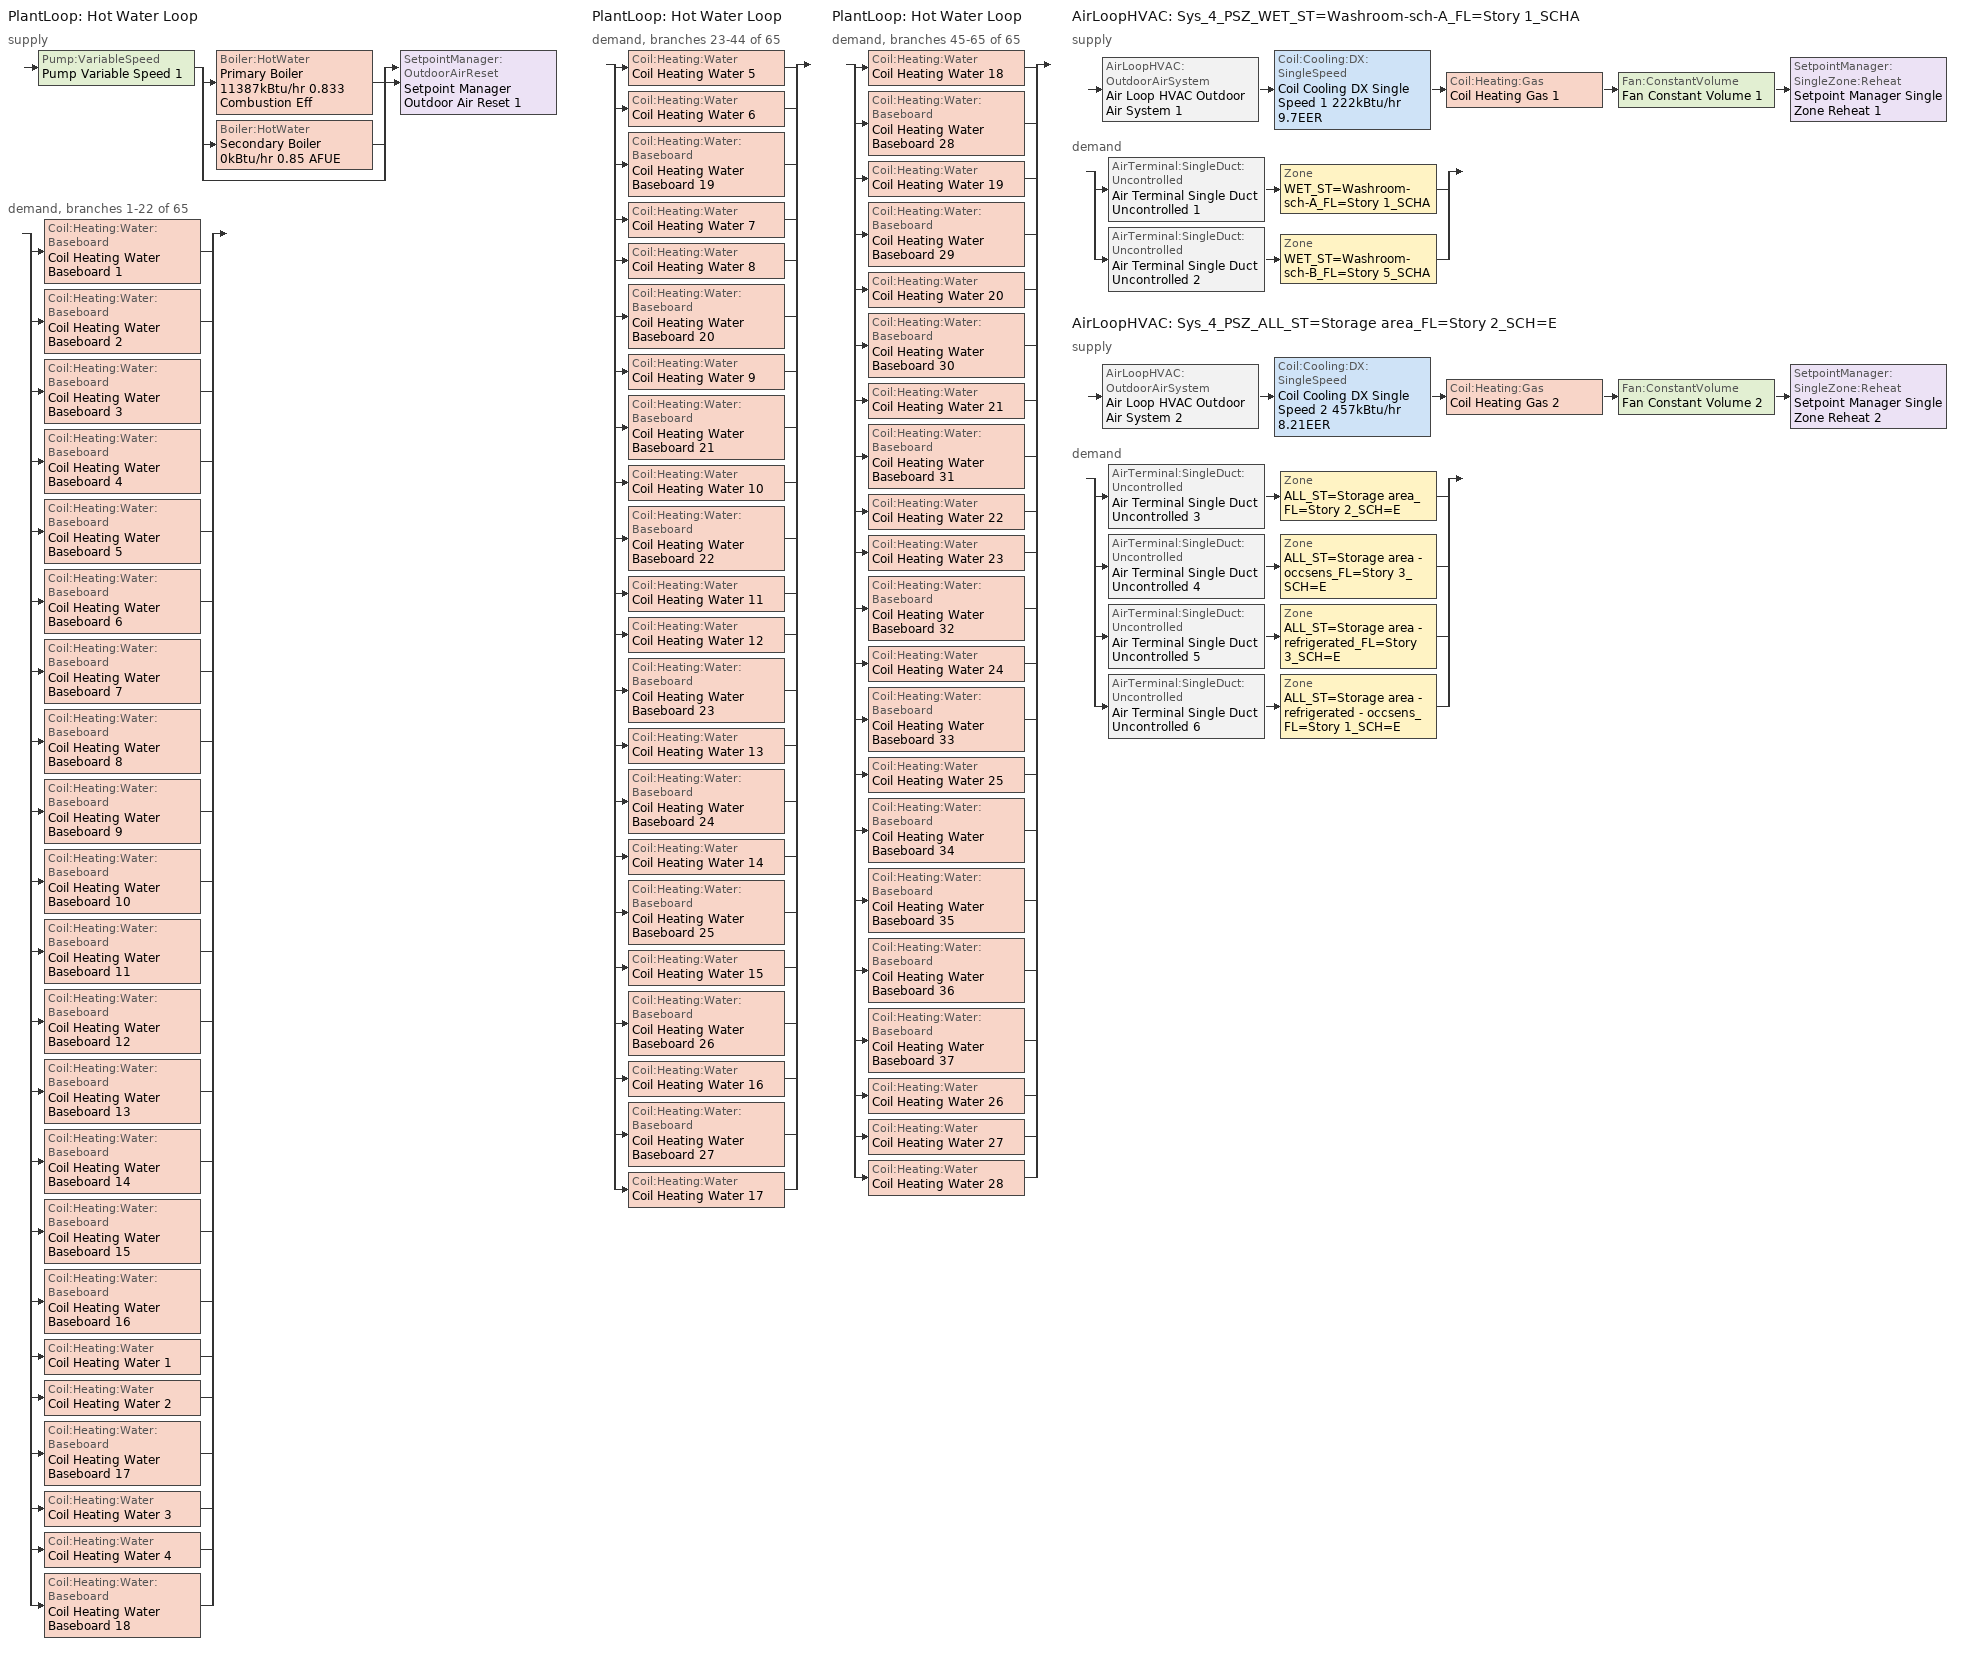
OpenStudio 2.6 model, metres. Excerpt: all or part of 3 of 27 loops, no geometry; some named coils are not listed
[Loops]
PlantLoop 'Hot Water Loop'
 supply: Pump:VariableSpeed 'Pump Variable Speed 1' > split
  | Boiler:HotWater 'Primary Boiler 11387kBtu/hr 0.833 Combustion Eff'
  | Boiler:HotWater 'Secondary Boiler 0kBtu/hr 0.85 AFUE'
  | bypass
  join > SetpointManager:OutdoorAirReset 'Setpoint Manager Outdoor Air Reset 1'
 demand, branches 1-22 of 65: split
  | Coil:Heating:Water:Baseboard 'Coil Heating Water Baseboard 1'
  | Coil:Heating:Water:Baseboard 'Coil Heating Water Baseboard 2'
  | Coil:Heating:Water:Baseboard 'Coil Heating Water Baseboard 3'
  | Coil:Heating:Water:Baseboard 'Coil Heating Water Baseboard 4'
  | Coil:Heating:Water:Baseboard 'Coil Heating Water Baseboard 5'
  | Coil:Heating:Water:Baseboard 'Coil Heating Water Baseboard 6'
  | Coil:Heating:Water:Baseboard 'Coil Heating Water Baseboard 7'
  | Coil:Heating:Water:Baseboard 'Coil Heating Water Baseboard 8'
  | Coil:Heating:Water:Baseboard 'Coil Heating Water Baseboard 9'
  | Coil:Heating:Water:Baseboard 'Coil Heating Water Baseboard 10'
  | Coil:Heating:Water:Baseboard 'Coil Heating Water Baseboard 11'
  | Coil:Heating:Water:Baseboard 'Coil Heating Water Baseboard 12'
  | Coil:Heating:Water:Baseboard 'Coil Heating Water Baseboard 13'
  | Coil:Heating:Water:Baseboard 'Coil Heating Water Baseboard 14'
  | Coil:Heating:Water:Baseboard 'Coil Heating Water Baseboard 15'
  | Coil:Heating:Water:Baseboard 'Coil Heating Water Baseboard 16'
  | Coil:Heating:Water 'Coil Heating Water 1'
  | Coil:Heating:Water 'Coil Heating Water 2'
  | Coil:Heating:Water:Baseboard 'Coil Heating Water Baseboard 17'
  | Coil:Heating:Water 'Coil Heating Water 3'
  | Coil:Heating:Water 'Coil Heating Water 4'
  | Coil:Heating:Water:Baseboard 'Coil Heating Water Baseboard 18'
PlantLoop 'Hot Water Loop'
 demand, branches 23-44 of 65: split
  | Coil:Heating:Water 'Coil Heating Water 5'
  | Coil:Heating:Water 'Coil Heating Water 6'
  | Coil:Heating:Water:Baseboard 'Coil Heating Water Baseboard 19'
  | Coil:Heating:Water 'Coil Heating Water 7'
  | Coil:Heating:Water 'Coil Heating Water 8'
  | Coil:Heating:Water:Baseboard 'Coil Heating Water Baseboard 20'
  | Coil:Heating:Water 'Coil Heating Water 9'
  | Coil:Heating:Water:Baseboard 'Coil Heating Water Baseboard 21'
  | Coil:Heating:Water 'Coil Heating Water 10'
  | Coil:Heating:Water:Baseboard 'Coil Heating Water Baseboard 22'
  | Coil:Heating:Water 'Coil Heating Water 11'
  | Coil:Heating:Water 'Coil Heating Water 12'
  | Coil:Heating:Water:Baseboard 'Coil Heating Water Baseboard 23'
  | Coil:Heating:Water 'Coil Heating Water 13'
  | Coil:Heating:Water:Baseboard 'Coil Heating Water Baseboard 24'
  | Coil:Heating:Water 'Coil Heating Water 14'
  | Coil:Heating:Water:Baseboard 'Coil Heating Water Baseboard 25'
  | Coil:Heating:Water 'Coil Heating Water 15'
  | Coil:Heating:Water:Baseboard 'Coil Heating Water Baseboard 26'
  | Coil:Heating:Water 'Coil Heating Water 16'
  | Coil:Heating:Water:Baseboard 'Coil Heating Water Baseboard 27'
  | Coil:Heating:Water 'Coil Heating Water 17'
PlantLoop 'Hot Water Loop'
 demand, branches 45-65 of 65: split
  | Coil:Heating:Water 'Coil Heating Water 18'
  | Coil:Heating:Water:Baseboard 'Coil Heating Water Baseboard 28'
  | Coil:Heating:Water 'Coil Heating Water 19'
  | Coil:Heating:Water:Baseboard 'Coil Heating Water Baseboard 29'
  | Coil:Heating:Water 'Coil Heating Water 20'
  | Coil:Heating:Water:Baseboard 'Coil Heating Water Baseboard 30'
  | Coil:Heating:Water 'Coil Heating Water 21'
  | Coil:Heating:Water:Baseboard 'Coil Heating Water Baseboard 31'
  | Coil:Heating:Water 'Coil Heating Water 22'
  | Coil:Heating:Water 'Coil Heating Water 23'
  | Coil:Heating:Water:Baseboard 'Coil Heating Water Baseboard 32'
  | Coil:Heating:Water 'Coil Heating Water 24'
  | Coil:Heating:Water:Baseboard 'Coil Heating Water Baseboard 33'
  | Coil:Heating:Water 'Coil Heating Water 25'
  | Coil:Heating:Water:Baseboard 'Coil Heating Water Baseboard 34'
  | Coil:Heating:Water:Baseboard 'Coil Heating Water Baseboard 35'
  | Coil:Heating:Water:Baseboard 'Coil Heating Water Baseboard 36'
  | Coil:Heating:Water:Baseboard 'Coil Heating Water Baseboard 37'
  | Coil:Heating:Water 'Coil Heating Water 26'
  | Coil:Heating:Water 'Coil Heating Water 27'
  | Coil:Heating:Water 'Coil Heating Water 28'
AirLoopHVAC 'Sys_4_PSZ_WET_ST=Washroom-sch-A_FL=Story 1_SCHA'
 supply: AirLoopHVAC:OutdoorAirSystem 'Air Loop HVAC Outdoor Air System 1' > Coil:Cooling:DX:SingleSpeed 'Coil Cooling DX Single Speed 1 222kBtu/hr 9.7EER' > Coil:Heating:Gas 'Coil Heating Gas 1' > Fan:ConstantVolume 'Fan Constant Volume 1' > SetpointManager:SingleZone:Reheat 'Setpoint Manager Single Zone Reheat 1'
 demand: split
  | AirTerminal:SingleDuct:Uncontrolled 'Air Terminal Single Duct Uncontrolled 1' > Zone 'WET_ST=Washroom-sch-A_FL=Story 1_SCHA'
  | AirTerminal:SingleDuct:Uncontrolled 'Air Terminal Single Duct Uncontrolled 2' > Zone 'WET_ST=Washroom-sch-B_FL=Story 5_SCHA'
AirLoopHVAC 'Sys_4_PSZ_ALL_ST=Storage area_FL=Story 2_SCH=E'
 supply: AirLoopHVAC:OutdoorAirSystem 'Air Loop HVAC Outdoor Air System 2' > Coil:Cooling:DX:SingleSpeed 'Coil Cooling DX Single Speed 2 457kBtu/hr 8.21EER' > Coil:Heating:Gas 'Coil Heating Gas 2' > Fan:ConstantVolume 'Fan Constant Volume 2' > SetpointManager:SingleZone:Reheat 'Setpoint Manager Single Zone Reheat 2'
 demand: split
  | AirTerminal:SingleDuct:Uncontrolled 'Air Terminal Single Duct Uncontrolled 3' > Zone 'ALL_ST=Storage area_FL=Story 2_SCH=E'
  | AirTerminal:SingleDuct:Uncontrolled 'Air Terminal Single Duct Uncontrolled 4' > Zone 'ALL_ST=Storage area - occsens_FL=Story 3_SCH=E'
  | AirTerminal:SingleDuct:Uncontrolled 'Air Terminal Single Duct Uncontrolled 5' > Zone 'ALL_ST=Storage area - refrigerated_FL=Story 3_SCH=E'
  | AirTerminal:SingleDuct:Uncontrolled 'Air Terminal Single Duct Uncontrolled 6' > Zone 'ALL_ST=Storage area - refrigerated - occsens_FL=Story 1_SCH=E'
[Sizing:Zone] Zone Cooling Design Supply Air Temperature Input Method=SupplyAirTemperature; Zone Cooling Design Supply Air Temperature {C}=13; Zone Cooling Design Supply Air Temperature Difference {deltaC}=11.11; Zone Heating Design Supply Air Temperature Input Method=SupplyAirTemperature; Zone Heating Design Supply Air Temperature {C}=43; Zone Heating Design Supply Air Temperature Difference {deltaC}=11.11; Zone Cooling Design Supply Air Humidity Ratio {kg-H2O/kg-air}=0.0085; Zone Heating Design Supply Air Humidity Ratio {kg-H2O/kg-air}=0.008; Zone Heating Sizing Factor=1.3; Zone Cooling Sizing Factor=1.1; Cooling Design Air Flow Method=DesignDay; Heating Design Air Flow Method=DesignDay; Account for Dedicated Outdoor Air System=No; Dedicated Outdoor Air System Control Strategy=NeutralSupplyAir; Dedicated Outdoor Air Low Setpoint Temperature for Design {C}=autosize; Dedicated Outdoor Air High Setpoint Temperature for Design {C}=autosize
WET_ST=Washroom-sch-A_FL=Story 1_SCHA; WET_ST=Washroom-sch-B_FL=Story 5_SCHA; ALL_ST=Storage area_FL=Story 2_SCH=E; ALL_ST=Storage area - occsens_FL=Story 3_SCH=E; ALL_ST=Storage area - refrigerated_FL=Story 3_SCH=E; ALL_ST=Storage area - refrigerated - occsens_FL=Story 1_SCH=E
[Zone equipment]
WET_ST=Washroom-sch-A_FL=Story 1_SCHA: Air Terminal Single Duct Uncontrolled 1, Zone HVAC Baseboard Convective Water 1
WET_ST=Washroom-sch-B_FL=Story 5_SCHA: Air Terminal Single Duct Uncontrolled 2, Zone HVAC Baseboard Convective Water 2
ALL_ST=Storage area_FL=Story 2_SCH=E: Air Terminal Single Duct Uncontrolled 3, Zone HVAC Baseboard Convective Water 3
ALL_ST=Storage area - occsens_FL=Story 3_SCH=E: Air Terminal Single Duct Uncontrolled 4, Zone HVAC Baseboard Convective Water 4
ALL_ST=Storage area - refrigerated_FL=Story 3_SCH=E: Air Terminal Single Duct Uncontrolled 5, Zone HVAC Baseboard Convective Water 5
ALL_ST=Storage area - refrigerated - occsens_FL=Story 1_SCH=E: Air Terminal Single Duct Uncontrolled 6, Zone HVAC Baseboard Convective Water 6
[PlantLoop]
Hot Water Loop: Fluid Type=Water; Glycol Concentration=0; Plant Loop Volume {m3}=Autocalculate; Load Distribution Scheme=Optimal
[Sizing:Plant]
Hot Water Loop: Loop Type=Heating; Design Loop Exit Temperature {C}=82; Loop Design Temperature Difference {deltaC}=16; Sizing Option=NonCoincident; Zone Timesteps in Averaging Window=1; Coincident Sizing Factor Mode=None
[Pump:VariableSpeed]
Pump Variable Speed 1: Motor Efficiency=0.93; Pump Control Type=Intermittent; Skin Loss Radiative Fraction=0.5; Design Power Sizing Method=PowerPerFlowPerPressure; Design Electric Power per Unit Flow Rate {W/(m3/s)}=348701.1; Design Shaft Power per Unit Flow Rate per Unit Head {W-s/m3-Pa}=1.28205; Design Minimum Flow Rate Fraction=0
[Boiler:HotWater] Fuel Type=NaturalGas; Normalized Boiler Efficiency Curve=BOILER-EFFFPLR-NECB2011; Water Outlet Upper Temperature Limit {C}=99; Parasitic Electric Load {W}=0; Sizing Factor=1
Name | Nominal Capacity {W} | Nominal Thermal Efficiency | Minimum Part Load Ratio | Boiler Flow Mode
Primary Boiler 11387kBtu/hr 0.833 Combustion Eff | 3.33725e+06 | 0.826 | 0.25 | LeavingSetpointModulated
Secondary Boiler 0kBtu/hr 0.85 AFUE | 0.001 | 0.85 |  | ConstantFlow
[SetpointManager:OutdoorAirReset]
Setpoint Manager Outdoor Air Reset 1: Control Variable=Temperature; Setpoint at Outdoor Low Temperature {C}=82; Outdoor Low Temperature {C}=-16; Setpoint at Outdoor High Temperature {C}=60; Outdoor High Temperature {C}=0
[AirLoopHVAC] Design Supply Air Flow Rate {m3/s}=AutoSize
Name | Availability Schedule
Sys_4_PSZ_WET_ST=Washroom-sch-A_FL=Story 1_SCHA | Sys_4_PSZ_WET_ST=Washroom-sch-A_FL=Story 1_SCHA Occ Sch
Sys_4_PSZ_ALL_ST=Storage area_FL=Story 2_SCH=E | Sys_4_PSZ_ALL_ST=Storage area_FL=Story 2_SCH=E Occ Sch
[Sizing:System] Type of Load to Size On=Sensible; Design Outdoor Air Flow Rate {m3/s}=Autosize; Minimum System Air Flow Ratio=1; Preheat Design Temperature {C}=7; Preheat Design Humidity Ratio {kg-H2O/kg-Air}=0.008; Precool Design Temperature {C}=13; Precool Design Humidity Ratio {kg-H2O/kg-Air}=0.008; Central Cooling Design Supply Air Temperature {C}=13; Central Heating Design Supply Air Temperature {C}=43; Sizing Option=NonCoincident; 100% Outdoor Air in Cooling=No; 100% Outdoor Air in Heating=No; Central Cooling Design Supply Air Humidity Ratio {kg-H2O/kg-Air}=0.0085; Central Heating Design Supply Air Humidity Ratio {kg-H2O/kg-Air}=0.008; Cooling Design Air Flow Method=DesignDay; Cooling Design Air Flow Rate {m3/s}=0; Heating Design Air Flow Method=DesignDay; Heating Design Air Flow Rate {m3/s}=0; System Outdoor Air Method=ZoneSum; Zone Maximum Outdoor Air Fraction=1; Cooling Supply Air Flow Rate Per Floor Area {m3/s-m2}=0.00996765; Cooling Fraction of Autosized Cooling Supply Air Flow Rate=1; Cooling Supply Air Flow Rate Per Unit Cooling Capacity {m3/s-W}=3.94755e-05; Heating Supply Air Flow Rate Per Floor Area {m3/s-m2}=0.00996765; Heating Fraction of Autosized Heating Supply Air Flow Rate=1; Heating Fraction of Autosized Cooling Supply Air Flow Rate=1; Heating Supply Air Flow Rate Per Unit Heating Capacity {m3/s-W}=3.15882e-05; Cooling Design Capacity Method=CoolingDesignCapacity; Cooling Design Capacity {W}=autosize; Cooling Design Capacity Per Floor Area {W/m2}=234.7; Fraction of Autosized Cooling Design Capacity=1; Heating Design Capacity Method=HeatingDesignCapacity; Heating Design Capacity {W}=autosize; Heating Design Capacity Per Floor Area {W/m2}=157; Fraction of Autosized Heating Design Capacity=1; Central Cooling Capacity Control Method=OnOff
Sys_4_PSZ_WET_ST=Washroom-sch-A_FL=Story 1_SCHA; Sys_4_PSZ_ALL_ST=Storage area_FL=Story 2_SCH=E
[Fan:ConstantVolume] Availability Schedule=Always On Discrete; Fan Efficiency=0.39975; Pressure Rise {Pa}=640; Maximum Flow Rate {m3/s}=AutoSize; Motor Efficiency=0.615
Fan Constant Volume 1; Fan Constant Volume 2; Fan Constant Volume 9; Fan Constant Volume 11; Fan Constant Volume 13
[Coil:Heating:Gas] Availability Schedule=Always On Discrete; Gas Burner Efficiency=0.81; Nominal Capacity {W}=AutoSize; Parasitic Electric Load {W}=0; Part Load Fraction Correlation Curve=FURNACE-EFFPLR-NECB2011; Parasitic Gas Load {W}=0
Coil Heating Gas 1; Coil Heating Gas 2
[Coil:Cooling:DX:SingleSpeed] Availability Schedule=Always On Discrete; Rated Total Cooling Capacity {W}=autosize; Rated Sensible Heat Ratio=autosize; Rated Air Flow Rate {m3/s}=autosize; Rated Evaporator Fan Power Per Volume Flow Rate {W/(m3/s)}=773.3; Total Cooling Capacity Function of Temperature Curve=DXCOOL-NECB2011-REF-CAPFT; Total Cooling Capacity Function of Flow Fraction Curve=DXCOOL-NECB2011-REF-CAPFFLOW; Energy Input Ratio Function of Temperature Curve=DXCOOL-NECB2011-REF-COOLEIRFT; Energy Input Ratio Function of Flow Fraction Curve=DXCOOL-NECB2011-REF-COOLEIRFFLOW; Part Load Fraction Correlation Curve=DXCOOL-NECB2011-REF-COOLPLFFPLR; Condenser Type=AirCooled; Evaporative Condenser Effectiveness=0; Evaporative Condenser Air Flow Rate {m3/s}=Autosize; Evaporative Condenser Pump Rated Power Consumption {W}=Autosize; Crankcase Heater Capacity {W}=0; Maximum Outdoor Dry-Bulb Temperature for Crankcase Heater Operation {C}=0; Basin Heater Capacity {W/K}=0; Basin Heater Setpoint Temperature {C}=10
Name | Rated COP {W/W}
Coil Cooling DX Single Speed 1 222kBtu/hr 9.7EER | 3.44746
Coil Cooling DX Single Speed 2 457kBtu/hr 8.21EER | 3.06928
[Controller:OutdoorAir] Minimum Outdoor Air Flow Rate {m3/s}=autosize; Maximum Outdoor Air Flow Rate {m3/s}=Autosize; Economizer Control Type=DifferentialEnthalpy; Economizer Control Action Type=ModulateFlow; Lockout Type=NoLockout; Minimum Limit Type=FixedMinimum; High Humidity Control=No
Name | Minimum Outdoor Air Schedule | Controller Mechanical Ventilation | Heat Recovery Bypass Control Type
Controller Outdoor Air 1 | Sys_4_PSZ_WET_ST=Washroom-sch-A_FL=Story 1_SCHA Occ Sch | Controller Mechanical Ventilation 1 | BypassWhenWithinEconomizerLimits
Controller Outdoor Air 2 | Sys_4_PSZ_ALL_ST=Storage area_FL=Story 2_SCH=E Occ Sch | Controller Mechanical Ventilation 2 | BypassWhenOAFlowGreaterThanMinimum
[Controller:MechanicalVentilation] Availability Schedule=Always On Discrete; System Outdoor Air Method=ZoneSum
Controller Mechanical Ventilation 1; Controller Mechanical Ventilation 2
[AirLoopHVAC:OutdoorAirSystem]
Name | Controller
Air Loop HVAC Outdoor Air System 1 | Controller Outdoor Air 1
Air Loop HVAC Outdoor Air System 2 | Controller Outdoor Air 2
[SetpointManager:SingleZone:Reheat] Minimum Supply Air Temperature {C}=13; Maximum Supply Air Temperature {C}=43
Name | Control Zone
Setpoint Manager Single Zone Reheat 1 | WET_ST=Washroom-sch-A_FL=Story 1_SCHA
Setpoint Manager Single Zone Reheat 2 | ALL_ST=Storage area_FL=Story 2_SCH=E
[AirTerminal:SingleDuct:Uncontrolled] Availability Schedule=Always On Discrete; Maximum Air Flow Rate {m3/s}=AutoSize
Air Terminal Single Duct Uncontrolled 1; Air Terminal Single Duct Uncontrolled 2; Air Terminal Single Duct Uncontrolled 3; Air Terminal Single Duct Uncontrolled 4; Air Terminal Single Duct Uncontrolled 5; Air Terminal Single Duct Uncontrolled 6
[Coil:Heating:Water:Baseboard] Heating Design Capacity Method=HeatingDesignCapacity; Heating Design Capacity {W}=autosize; Heating Design Capacity Per Floor Area {W/m2}=0; Fraction of Autosized Heating Design Capacity=0.8
Coil Heating Water Baseboard 1; Coil Heating Water Baseboard 2; Coil Heating Water Baseboard 3; Coil Heating Water Baseboard 4; Coil Heating Water Baseboard 5; Coil Heating Water Baseboard 6; Coil Heating Water Baseboard 7; Coil Heating Water Baseboard 8; Coil Heating Water Baseboard 9; Coil Heating Water Baseboard 10; Coil Heating Water Baseboard 11; Coil Heating Water Baseboard 12; Coil Heating Water Baseboard 13; Coil Heating Water Baseboard 14; Coil Heating Water Baseboard 15; Coil Heating Water Baseboard 16; Coil Heating Water Baseboard 17; Coil Heating Water Baseboard 18; Coil Heating Water Baseboard 19; Coil Heating Water Baseboard 20; Coil Heating Water Baseboard 21; Coil Heating Water Baseboard 22; Coil Heating Water Baseboard 23; Coil Heating Water Baseboard 24; Coil Heating Water Baseboard 25; Coil Heating Water Baseboard 26; Coil Heating Water Baseboard 27; Coil Heating Water Baseboard 28; Coil Heating Water Baseboard 29; Coil Heating Water Baseboard 30; Coil Heating Water Baseboard 31; Coil Heating Water Baseboard 32; Coil Heating Water Baseboard 33; Coil Heating Water Baseboard 34; Coil Heating Water Baseboard 35; Coil Heating Water Baseboard 36; Coil Heating Water Baseboard 37
[ZoneHVAC:Baseboard:Convective:Water] Availability Schedule=Always On Discrete
Name | Heating Coil
Zone HVAC Baseboard Convective Water 1 | Coil Heating Water Baseboard 1
Zone HVAC Baseboard Convective Water 2 | Coil Heating Water Baseboard 2
Zone HVAC Baseboard Convective Water 3 | Coil Heating Water Baseboard 3
Zone HVAC Baseboard Convective Water 4 | Coil Heating Water Baseboard 4
Zone HVAC Baseboard Convective Water 5 | Coil Heating Water Baseboard 5
Zone HVAC Baseboard Convective Water 6 | Coil Heating Water Baseboard 6
Zone HVAC Baseboard Convective Water 7 | Coil Heating Water Baseboard 7
Zone HVAC Baseboard Convective Water 8 | Coil Heating Water Baseboard 8
Zone HVAC Baseboard Convective Water 9 | Coil Heating Water Baseboard 9
Zone HVAC Baseboard Convective Water 10 | Coil Heating Water Baseboard 10
Zone HVAC Baseboard Convective Water 11 | Coil Heating Water Baseboard 11
Zone HVAC Baseboard Convective Water 12 | Coil Heating Water Baseboard 12
Zone HVAC Baseboard Convective Water 13 | Coil Heating Water Baseboard 13
Zone HVAC Baseboard Convective Water 14 | Coil Heating Water Baseboard 14
Zone HVAC Baseboard Convective Water 15 | Coil Heating Water Baseboard 15
Zone HVAC Baseboard Convective Water 16 | Coil Heating Water Baseboard 16
Zone HVAC Baseboard Convective Water 17 | Coil Heating Water Baseboard 17
Zone HVAC Baseboard Convective Water 18 | Coil Heating Water Baseboard 18
Zone HVAC Baseboard Convective Water 19 | Coil Heating Water Baseboard 19
Zone HVAC Baseboard Convective Water 20 | Coil Heating Water Baseboard 20
Zone HVAC Baseboard Convective Water 21 | Coil Heating Water Baseboard 21
Zone HVAC Baseboard Convective Water 22 | Coil Heating Water Baseboard 22
Zone HVAC Baseboard Convective Water 23 | Coil Heating Water Baseboard 23
Zone HVAC Baseboard Convective Water 24 | Coil Heating Water Baseboard 24
Zone HVAC Baseboard Convective Water 25 | Coil Heating Water Baseboard 25
Zone HVAC Baseboard Convective Water 26 | Coil Heating Water Baseboard 26
Zone HVAC Baseboard Convective Water 27 | Coil Heating Water Baseboard 27
Zone HVAC Baseboard Convective Water 28 | Coil Heating Water Baseboard 28
Zone HVAC Baseboard Convective Water 29 | Coil Heating Water Baseboard 29
Zone HVAC Baseboard Convective Water 30 | Coil Heating Water Baseboard 30
Zone HVAC Baseboard Convective Water 31 | Coil Heating Water Baseboard 31
Zone HVAC Baseboard Convective Water 32 | Coil Heating Water Baseboard 32
Zone HVAC Baseboard Convective Water 33 | Coil Heating Water Baseboard 33
Zone HVAC Baseboard Convective Water 34 | Coil Heating Water Baseboard 34
Zone HVAC Baseboard Convective Water 35 | Coil Heating Water Baseboard 35
Zone HVAC Baseboard Convective Water 36 | Coil Heating Water Baseboard 36
Zone HVAC Baseboard Convective Water 37 | Coil Heating Water Baseboard 37
[Coil:Heating:Water]
Name | Availability Schedule | Performance Input Method | Rated Capacity {W}
Coil Heating Water 1; Coil Heating Water 2; Coil Heating Water 3; Coil Heating Water 4; Coil Heating Water 5; Coil Heating Water 6; Coil Heating Water 7; Coil Heating Water 8; Coil Heating Water 10; Coil Heating Water 11; Coil Heating Water 12; Coil Heating Water 13; Coil Heating Water 14; Coil Heating Water 16; Coil Heating Water 17; Coil Heating Water 18; Coil Heating Water 19; Coil Heating Water 20; Coil Heating Water 21; Coil Heating Water 22; Coil Heating Water 23; Coil Heating Water 24; Coil Heating Water 25 | Always On Discrete
Coil Heating Water 9 | Always On Discrete | NominalCapacity | 8058.8
Coil Heating Water 15 | Always On Discrete | NominalCapacity | 9924.78
Coil Heating Water 26 | tpfc_htg_availability
Coil Heating Water 27 | tpfc_htg_availability 1
Coil Heating Water 28 | tpfc_htg_availability 2
[Controller:WaterCoil] Action=Normal; Controller Convergence Tolerance {deltaC}=0.0001; Minimum Actuated Flow {m3/s}=0
Name | Water Coil
Controller Water Coil 1 | Coil Heating Water 1
Controller Water Coil 3 | Coil Heating Water 2
Controller Water Coil 4 | Coil Heating Water 3
Controller Water Coil 6 | Coil Heating Water 4
Controller Water Coil 7 | Coil Heating Water 5
Controller Water Coil 9 | Coil Heating Water 6
Controller Water Coil 10 | Coil Heating Water 7
Controller Water Coil 12 | Coil Heating Water 8
Controller Water Coil 13 | Coil Heating Water 9
Controller Water Coil 14 | Coil Heating Water 10
Controller Water Coil 15 | Coil Heating Water 11
Controller Water Coil 17 | Coil Heating Water 12
Controller Water Coil 18 | Coil Heating Water 13
Controller Water Coil 19 | Coil Heating Water 14
Controller Water Coil 20 | Coil Heating Water 15
Controller Water Coil 21 | Coil Heating Water 16
Controller Water Coil 22 | Coil Heating Water 17
Controller Water Coil 24 | Coil Heating Water 18
Controller Water Coil 25 | Coil Heating Water 19
Controller Water Coil 26 | Coil Heating Water 20
Controller Water Coil 27 | Coil Heating Water 21
Controller Water Coil 28 | Coil Heating Water 22
Controller Water Coil 30 | Coil Heating Water 23
Controller Water Coil 31 | Coil Heating Water 24
Controller Water Coil 32 | Coil Heating Water 25
Controller Water Coil 33 | Coil Heating Water 26
Controller Water Coil 35 | Coil Heating Water 27
Controller Water Coil 37 | Coil Heating Water 28
[ZoneHVAC:FourPipeFanCoil] Availability Schedule=Always On Discrete; Capacity Control Method=ConstantFanVariableFlow; Maximum Supply Air Flow Rate {m3/s}=autosize; Maximum Outdoor Air Flow Rate {m3/s}=autosize; Maximum Cold Water Flow Rate {m3/s}=autosize; Maximum Hot Water Flow Rate {m3/s}=autosize; Minimum Supply Air Temperature in Cooling Mode {C}=autosize; Maximum Supply Air Temperature in Heating Mode {C}=autosize
Name | Supply Air Fan | Cooling Coil | Heating Coil
Zone HVAC Four Pipe Fan Coil 1 | Fan Constant Volume 9 | Coil Cooling Water 8 | Coil Heating Water 26
Zone HVAC Four Pipe Fan Coil 2 | Fan Constant Volume 11 | Coil Cooling Water 9 | Coil Heating Water 27
Zone HVAC Four Pipe Fan Coil 3 | Fan Constant Volume 13 | Coil Cooling Water 10 | Coil Heating Water 28
[Schedule:Ruleset]
Name | Default Day Schedule | Summer Design Day Schedule | Winter Design Day Schedule
tpfc_htg_availability | Schedule Day 5
tpfc_htg_availability 1 | Schedule Day 9
tpfc_htg_availability 2 | Schedule Day 13
Sys_4_PSZ_ALL_ST=Storage area_FL=Story 2_SCH=E Occ Sch | Sys_4_PSZ_ALL_ST=Storage area_FL=Story 2_SCH=E Occ Sch Default | Sys_4_PSZ_ALL_ST=Storage area_FL=Story 2_SCH=E Occ Sch Summer Design Day | Sys_4_PSZ_ALL_ST=Storage area_FL=Story 2_SCH=E Occ Sch Winter Design Day
Sys_4_PSZ_WET_ST=Washroom-sch-A_FL=Story 1_SCHA Occ Sch | Sys_4_PSZ_WET_ST=Washroom-sch-A_FL=Story 1_SCHA Occ Sch Default | Sys_4_PSZ_WET_ST=Washroom-sch-A_FL=Story 1_SCHA Occ Sch Summer Design Day | Sys_4_PSZ_WET_ST=Washroom-sch-A_FL=Story 1_SCHA Occ Sch Winter Design Day
[Schedule:Day]
Schedule Day 5; tpfc_htg_availability_sch_rule_day 1; Schedule Day 9; tpfc_htg_availability_sch_rule_day 4; Schedule Day 13; tpfc_htg_availability_sch_rule_day 7; Sys_4_PSZ_ALL_ST=Storage area_FL=Story 2_SCH=E Occ Sch Sunday; Sys_4_PSZ_WET_ST=Washroom-sch-A_FL=Story 1_SCHA Occ Sch Saturday; Sys_4_PSZ_WET_ST=Washroom-sch-A_FL=Story 1_SCHA Occ Sch Sunday: 24, 0, 0
tpfc_htg_availability_sch_rule_day; tpfc_htg_availability_sch_rule_day 2; tpfc_htg_availability_sch_rule_day 3; tpfc_htg_availability_sch_rule_day 5; tpfc_htg_availability_sch_rule_day 6; tpfc_htg_availability_sch_rule_day 8; Sys_4_PSZ_ALL_ST=Storage area_FL=Story 2_SCH=E Occ Sch Default; Sys_4_PSZ_ALL_ST=Storage area_FL=Story 2_SCH=E Occ Sch Winter Design Day; Sys_4_PSZ_ALL_ST=Storage area_FL=Story 2_SCH=E Occ Sch Summer Design Day; Sys_4_PSZ_WET_ST=Washroom-sch-A_FL=Story 1_SCHA Occ Sch Default; Sys_4_PSZ_WET_ST=Washroom-sch-A_FL=Story 1_SCHA Occ Sch Winter Design Day; Sys_4_PSZ_WET_ST=Washroom-sch-A_FL=Story 1_SCHA Occ Sch Summer Design Day: 24, 0, 1
Sys_4_PSZ_ALL_ST=Storage area_FL=Story 2_SCH=E Occ Sch Monday; Sys_4_PSZ_ALL_ST=Storage area_FL=Story 2_SCH=E Occ Sch Tuesday; Sys_4_PSZ_ALL_ST=Storage area_FL=Story 2_SCH=E Occ Sch Wednesday; Sys_4_PSZ_ALL_ST=Storage area_FL=Story 2_SCH=E Occ Sch Thursday; Sys_4_PSZ_ALL_ST=Storage area_FL=Story 2_SCH=E Occ Sch Friday; Sys_4_PSZ_WET_ST=Washroom-sch-A_FL=Story 1_SCHA Occ Sch Monday; Sys_4_PSZ_WET_ST=Washroom-sch-A_FL=Story 1_SCHA Occ Sch Tuesday; Sys_4_PSZ_WET_ST=Washroom-sch-A_FL=Story 1_SCHA Occ Sch Wednesday; Sys_4_PSZ_WET_ST=Washroom-sch-A_FL=Story 1_SCHA Occ Sch Thursday; Sys_4_PSZ_WET_ST=Washroom-sch-A_FL=Story 1_SCHA Occ Sch Friday: 8, 0, 0, 19, 0, 1, 24, 0, 0
Sys_4_PSZ_ALL_ST=Storage area_FL=Story 2_SCH=E Occ Sch Saturday: 9, 0, 0, 13, 0, 1, 24, 0, 0
[Schedule:Rule] Date Specification Type=DateRange; Start Day=1
Name | Schedule Ruleset | Rule Order | Day Schedule | Apply Sunday | Apply Monday | Apply Tuesday | Apply Wednesday | Apply Thursday | Apply Friday | Apply Saturday | Start Month | End Month | End Day
tpfc_htg_availability_sch_rule | tpfc_htg_availability | 2 | tpfc_htg_availability_sch_rule_day | Yes | Yes | Yes | Yes | Yes | Yes | Yes | 1 | 6 | 30
tpfc_htg_availability_sch_rule 1 | tpfc_htg_availability | 1 | tpfc_htg_availability_sch_rule_day 1 | Yes | Yes | Yes | Yes | Yes | Yes | Yes | 7 | 10 | 31
tpfc_htg_availability_sch_rule 2 | tpfc_htg_availability | 0 | tpfc_htg_availability_sch_rule_day 2 | Yes | Yes | Yes | Yes | Yes | Yes | Yes | 11 | 12 | 31
tpfc_htg_availability_sch_rule 3 | tpfc_htg_availability 1 | 2 | tpfc_htg_availability_sch_rule_day 3 | Yes | Yes | Yes | Yes | Yes | Yes | Yes | 1 | 6 | 30
tpfc_htg_availability_sch_rule 4 | tpfc_htg_availability 1 | 1 | tpfc_htg_availability_sch_rule_day 4 | Yes | Yes | Yes | Yes | Yes | Yes | Yes | 7 | 10 | 31
tpfc_htg_availability_sch_rule 5 | tpfc_htg_availability 1 | 0 | tpfc_htg_availability_sch_rule_day 5 | Yes | Yes | Yes | Yes | Yes | Yes | Yes | 11 | 12 | 31
tpfc_htg_availability_sch_rule 6 | tpfc_htg_availability 2 | 2 | tpfc_htg_availability_sch_rule_day 6 | Yes | Yes | Yes | Yes | Yes | Yes | Yes | 1 | 6 | 30
tpfc_htg_availability_sch_rule 7 | tpfc_htg_availability 2 | 1 | tpfc_htg_availability_sch_rule_day 7 | Yes | Yes | Yes | Yes | Yes | Yes | Yes | 7 | 10 | 31
tpfc_htg_availability_sch_rule 8 | tpfc_htg_availability 2 | 0 | tpfc_htg_availability_sch_rule_day 8 | Yes | Yes | Yes | Yes | Yes | Yes | Yes | 11 | 12 | 31
Sys_4_PSZ_ALL_ST=Storage area_FL=Story 2_SCH=E Occ Sch Monday Rule | Sys_4_PSZ_ALL_ST=Storage area_FL=Story 2_SCH=E Occ Sch | 6 | Sys_4_PSZ_ALL_ST=Storage area_FL=Story 2_SCH=E Occ Sch Monday |  | Yes |  |  |  |  |  | 1 | 12 | 25
Sys_4_PSZ_ALL_ST=Storage area_FL=Story 2_SCH=E Occ Sch Tuesday Rule | Sys_4_PSZ_ALL_ST=Storage area_FL=Story 2_SCH=E Occ Sch | 5 | Sys_4_PSZ_ALL_ST=Storage area_FL=Story 2_SCH=E Occ Sch Tuesday |  |  | Yes |  |  |  |  | 1 | 12 | 26
Sys_4_PSZ_ALL_ST=Storage area_FL=Story 2_SCH=E Occ Sch Wednesday Rule | Sys_4_PSZ_ALL_ST=Storage area_FL=Story 2_SCH=E Occ Sch | 4 | Sys_4_PSZ_ALL_ST=Storage area_FL=Story 2_SCH=E Occ Sch Wednesday |  |  |  | Yes |  |  |  | 1 | 12 | 27
Sys_4_PSZ_ALL_ST=Storage area_FL=Story 2_SCH=E Occ Sch Thursday Rule | Sys_4_PSZ_ALL_ST=Storage area_FL=Story 2_SCH=E Occ Sch | 3 | Sys_4_PSZ_ALL_ST=Storage area_FL=Story 2_SCH=E Occ Sch Thursday |  |  |  |  | Yes |  |  | 1 | 12 | 28
Sys_4_PSZ_ALL_ST=Storage area_FL=Story 2_SCH=E Occ Sch Friday Rule | Sys_4_PSZ_ALL_ST=Storage area_FL=Story 2_SCH=E Occ Sch | 2 | Sys_4_PSZ_ALL_ST=Storage area_FL=Story 2_SCH=E Occ Sch Friday |  |  |  |  |  | Yes |  | 1 | 12 | 29
Sys_4_PSZ_ALL_ST=Storage area_FL=Story 2_SCH=E Occ Sch Saturday Rule | Sys_4_PSZ_ALL_ST=Storage area_FL=Story 2_SCH=E Occ Sch | 1 | Sys_4_PSZ_ALL_ST=Storage area_FL=Story 2_SCH=E Occ Sch Saturday |  |  |  |  |  |  | Yes | 1 | 12 | 30
Sys_4_PSZ_ALL_ST=Storage area_FL=Story 2_SCH=E Occ Sch Sunday Rule | Sys_4_PSZ_ALL_ST=Storage area_FL=Story 2_SCH=E Occ Sch | 0 | Sys_4_PSZ_ALL_ST=Storage area_FL=Story 2_SCH=E Occ Sch Sunday | Yes |  |  |  |  |  |  | 1 | 12 | 31
Sys_4_PSZ_WET_ST=Washroom-sch-A_FL=Story 1_SCHA Occ Sch Monday Rule | Sys_4_PSZ_WET_ST=Washroom-sch-A_FL=Story 1_SCHA Occ Sch | 6 | Sys_4_PSZ_WET_ST=Washroom-sch-A_FL=Story 1_SCHA Occ Sch Monday |  | Yes |  |  |  |  |  | 1 | 12 | 25
Sys_4_PSZ_WET_ST=Washroom-sch-A_FL=Story 1_SCHA Occ Sch Tuesday Rule | Sys_4_PSZ_WET_ST=Washroom-sch-A_FL=Story 1_SCHA Occ Sch | 5 | Sys_4_PSZ_WET_ST=Washroom-sch-A_FL=Story 1_SCHA Occ Sch Tuesday |  |  | Yes |  |  |  |  | 1 | 12 | 26
Sys_4_PSZ_WET_ST=Washroom-sch-A_FL=Story 1_SCHA Occ Sch Wednesday Rule | Sys_4_PSZ_WET_ST=Washroom-sch-A_FL=Story 1_SCHA Occ Sch | 4 | Sys_4_PSZ_WET_ST=Washroom-sch-A_FL=Story 1_SCHA Occ Sch Wednesday |  |  |  | Yes |  |  |  | 1 | 12 | 27
Sys_4_PSZ_WET_ST=Washroom-sch-A_FL=Story 1_SCHA Occ Sch Thursday Rule | Sys_4_PSZ_WET_ST=Washroom-sch-A_FL=Story 1_SCHA Occ Sch | 3 | Sys_4_PSZ_WET_ST=Washroom-sch-A_FL=Story 1_SCHA Occ Sch Thursday |  |  |  |  | Yes |  |  | 1 | 12 | 28
Sys_4_PSZ_WET_ST=Washroom-sch-A_FL=Story 1_SCHA Occ Sch Friday Rule | Sys_4_PSZ_WET_ST=Washroom-sch-A_FL=Story 1_SCHA Occ Sch | 2 | Sys_4_PSZ_WET_ST=Washroom-sch-A_FL=Story 1_SCHA Occ Sch Friday |  |  |  |  |  | Yes |  | 1 | 12 | 29
Sys_4_PSZ_WET_ST=Washroom-sch-A_FL=Story 1_SCHA Occ Sch Saturday Rule | Sys_4_PSZ_WET_ST=Washroom-sch-A_FL=Story 1_SCHA Occ Sch | 1 | Sys_4_PSZ_WET_ST=Washroom-sch-A_FL=Story 1_SCHA Occ Sch Saturday |  |  |  |  |  |  | Yes | 1 | 12 | 30
Sys_4_PSZ_WET_ST=Washroom-sch-A_FL=Story 1_SCHA Occ Sch Sunday Rule | Sys_4_PSZ_WET_ST=Washroom-sch-A_FL=Story 1_SCHA Occ Sch | 0 | Sys_4_PSZ_WET_ST=Washroom-sch-A_FL=Story 1_SCHA Occ Sch Sunday | Yes |  |  |  |  |  |  | 1 | 12 | 31
[Schedule:Constant]
Always On Discrete: Value=1
[Curve:Biquadratic] Minimum Value of x=13; Maximum Value of x=24; Minimum Value of y=24; Maximum Value of y=46
Name | Coefficient1 Constant | Coefficient2 x | Coefficient3 x**2 | Coefficient4 y | Coefficient5 y**2 | Coefficient6 x*y
DXCOOL-NECB2011-REF-CAPFT | 0.867905 | 0.0142459 | 0.00055436 | -0.0075575 | 3.3e-05 | -0.0001918
DXCOOL-NECB2011-REF-COOLEIRFT | 0.116936 | 0.0284933 | -0.0004112 | 0.0214108 | 0.00016103 | -0.0006791
[Curve:Quadratic] Coefficient1 Constant=1; Coefficient2 x=0; Coefficient3 x**2=0; Minimum Value of x=0; Maximum Value of x=1
DXCOOL-NECB2011-REF-CAPFFLOW; DXCOOL-NECB2011-REF-COOLEIRFFLOW
[Curve:Cubic] Maximum Value of x=1
Name | Coefficient1 Constant | Coefficient2 x | Coefficient3 x**2 | Coefficient4 x**3 | Minimum Value of x
DXCOOL-NECB2011-REF-COOLPLFFPLR | 0.0277 | 4.9151 | -8.184 | 4.2702 | 0.7
BOILER-EFFFPLR-NECB2011 | 0.2901 | 2.6664 | -3.764 | 1.82 | 0
FURNACE-EFFPLR-NECB2011 | 0.7277 | 1.0667 | -1.5174 | 0.7282 | 0
